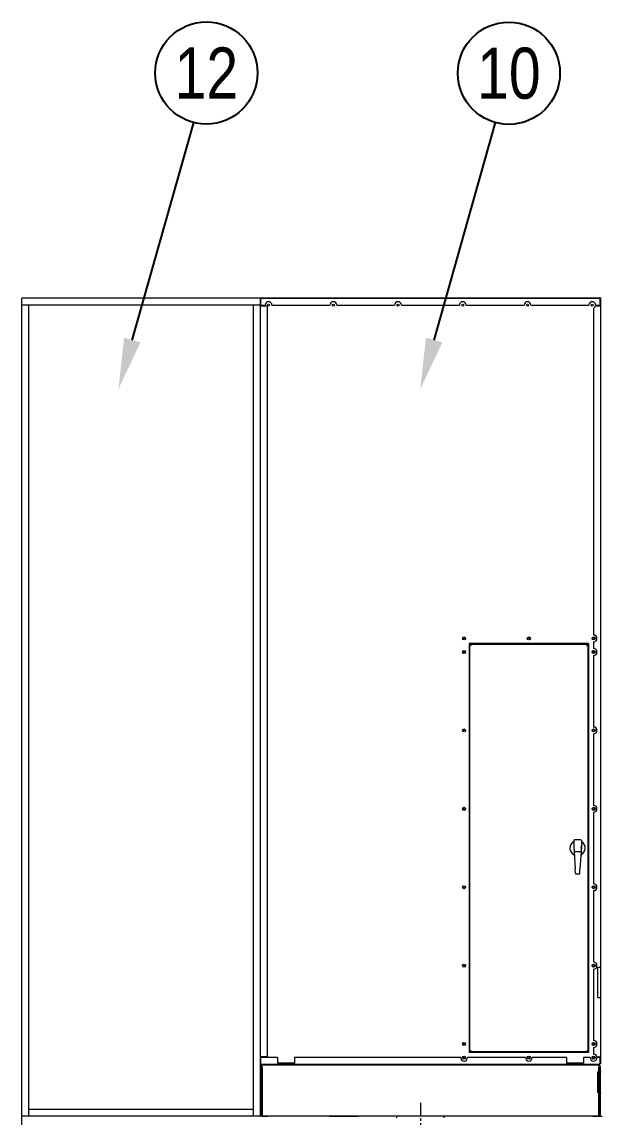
# Model space of a CAD drawing. Header units: millimetres. Extents: x -663796 to 30612, y -141670 to 21821.
# Drawn here: x 10098 to 11798, y 8606 to 11820 of the extents above; entities that cross this region are included whole.
import ezdxf
from ezdxf.enums import TextEntityAlignment as Align

# ---------------------------------------------------------------- set-up
doc = ezdxf.new("R2010")
doc.units = ezdxf.units.MM
doc.linetypes.add('CENTER', pattern=[2, 1.25, -0.25, 0.25, -0.25])
for name, color, linetype in [('center', 1, 'CENTER'), ('냉각탑_dim', 1, 'Continuous'), ('냉각탑_text', 3, 'Continuous')]:
    doc.layers.add(name, color=color, linetype=linetype)
doc.styles.get("Standard").update_dxf_attribs({"font": 'arial.ttf'})
doc.dimstyles.new('1.40', dxfattribs={"dimscale": 20, "dimtxt": 1.5, "dimasz": 1, "dimexe": 0.5, "dimexo": 0.5, "dimgap": 0.5, "dimtad": 1, "dimdec": 0, "dimzin": 0, "dimdsep": 46, "dimtxsty": 'Standard', "dimcen": 0, "dimclrd": 2, "dimclre": 2, "dimclrt": 3, "dimadec": 0, "dimazin": 0, "dimtfac": 1, "dimtdec": 0, "dimtmove": 0, "dimatfit": 0, "dimfxl": 1, "dimtolj": 1, "dimtzin": 0, "dimlwd": -1, "dimlwe": -1, "dimarcsym": 0})

# ---------------------------------------------------------------- blocks, each defined once
blk = doc.blocks.new('*D150')
at = {"color": 2, "transparency": 16777216}
for p, q in [((10798.2, 8509), (10798.2, 7464.5)), ((10098.2, 8360.6), (10098.2, 7464.5)), ((10218.2, 7474.5), (10678.2, 7474.5))]:
    blk.add_line(p, q, dxfattribs=at)
for points in [[(10218.2, 7494.5), (10218.2, 7454.5), (10098.2, 7474.5)], [(10678.2, 7494.5), (10678.2, 7454.5), (10798.2, 7474.5)]]:
    blk.add_solid(points, dxfattribs=at)
at = {"layer": 'Defpoints', "color": 0, "transparency": 16777216}
for p in [(10798.2, 8609), (10098.2, 8460.6), (10798.2, 7474.5)]:
    blk.add_point(p, dxfattribs=at)
at = {"color": 3, "lineweight": 5, "transparency": 16777216, "insert": (10448.2, 7606), "char_height": 140, "attachment_point": 5}
blk.add_mtext('\\A1;700', dxfattribs=at)
blk = doc.blocks.new('*D151')
at = {"color": 2, "transparency": 16777216}
for p, q in [((10798.2, 8514.2), (10798.2, 7464.5)), ((11798.2, 8512.5), (11798.2, 7464.5)), ((10918.2, 7474.5), (11678.2, 7474.5))]:
    blk.add_line(p, q, dxfattribs=at)
for points in [[(10918.2, 7494.5), (10918.2, 7454.5), (10798.2, 7474.5)], [(11678.2, 7494.5), (11678.2, 7454.5), (11798.2, 7474.5)]]:
    blk.add_solid(points, dxfattribs=at)
at = {"layer": 'Defpoints', "color": 0, "transparency": 16777216}
for p in [(10798.2, 8614.2), (11798.2, 8612.5), (11798.2, 7474.5)]:
    blk.add_point(p, dxfattribs=at)
at = {"color": 3, "lineweight": 5, "transparency": 16777216, "insert": (11298.2, 7606), "char_height": 140, "attachment_point": 5}
blk.add_mtext('\\A1;1000', dxfattribs=at)
blk = doc.blocks.new('1')
at = {"lineweight": 20}
for p, q in [((10798.2, 11009), (10098.2, 11009)), ((10098.2, 8609), (10098.2, 11009)), ((10798.2, 10989), (10098.2, 10989)), ((10118.2, 8609), (10118.2, 10989)), ((10778.2, 8629), (10118.2, 8629)), ((10798.2, 8609), (10098.2, 8609))]:
    blk.add_line(p, q, dxfattribs=at)
at = {"color": 0, "lineweight": 20}
for p, q in [((11798.2, 11009), (10798.2, 11009)), ((10798.2, 8609), (10798.2, 11009)), ((10098.2, 8460.6), (10098.2, 8609)), ((11791.2, 8609), (10798.2, 8609))]:
    blk.add_line(p, q, dxfattribs=at)
at = {"color": 7, "lineweight": 20, "ltscale": 0.001417}
for p, q in [((10798.2, 11007), (10799.9, 11007)), ((10798.2, 11006.1), (10799.9, 11006.1)), ((11796.2, 11007), (11794.5, 11007)), ((11796.2, 11006.1), (11794.5, 11006.1)), ((10798.2, 8763.9), (10799.9, 8763.9)), ((10798.2, 8763), (10799.9, 8763)), ((11796.2, 8763.9), (11794.5, 8763.9)), ((11796.2, 8763), (11794.5, 8763))]:
    blk.add_line(p, q, dxfattribs=at)
at = {"color": 7, "lineweight": 20, "ltscale": 0.00075}
for p, q in [((10798.2, 11006.1), (10798.2, 11007)), ((10798.2, 11006.1), (10798.2, 11007)), ((11796.2, 11006.1), (11796.2, 11007)), ((11415.2, 9994), (11416.1, 9994)), ((11756.3, 9994), (11757.2, 9994)), ((11416.1, 8798), (11415.2, 8798)), ((11756.3, 8798), (11757.2, 8798)), ((10798.2, 8763.9), (10798.2, 8763)), ((11796.2, 8763.9), (11796.2, 8763))]:
    blk.add_line(p, q, dxfattribs=at)
at = {"color": 7, "lineweight": 20, "ltscale": 0.015917}
for p, q in [((10798.2, 10987), (10798.2, 11006.1)), ((11796.2, 11006.1), (11796.2, 10987)), ((10798.2, 8763.9), (10798.2, 8783)), ((11796.2, 8783), (11796.2, 8763.9))]:
    blk.add_line(p, q, dxfattribs=at)
at = {"color": 7, "lineweight": 20, "ltscale": 0.000482551}
for p, q in [((10799.9, 11007.8), (10799.6, 11008.3)), ((11794.5, 11007.8), (11794.9, 11008.3))]:
    blk.add_line(p, q, dxfattribs=at)
at = {"color": 7, "lineweight": 20, "ltscale": 0.002833}
for p, q in [((10799.9, 11009), (10799.9, 11005.6)), ((11794.5, 11009), (11794.5, 11005.6)), ((10801.6, 10987), (10798.2, 10987)), ((11792.8, 10987), (11796.2, 10987)), ((10801.6, 8783), (10798.2, 8783)), ((11792.8, 8783), (11796.2, 8783)), ((10799.9, 8761), (10799.9, 8764.4)), ((11794.5, 8761), (11794.5, 8764.4))]:
    blk.add_line(p, q, dxfattribs=at)
at = {"color": 7, "lineweight": 20}
for p, q in [((10799.9, 11009), (11794.5, 11009)), ((10778.2, 8609), (10778.2, 10989)), ((10798.2, 8783), (10798.2, 10987)), ((10818.2, 10987), (10818.2, 8783)), ((11776.2, 10979.8), (11776.2, 10021)), ((11796.2, 10987), (11796.2, 8783)), ((11411.2, 9996), (11411.2, 8796)), ((11761.2, 9996), (11761.2, 8796)), ((11413.2, 8799.7), (11413.2, 9992.3)), ((11759.2, 9992.3), (11759.2, 8799.7)), ((11794.5, 8761), (10799.9, 8761)), ((11791, 8759), (10803.4, 8759)), ((11774.2, 8609), (11085.2, 8609))]:
    blk.add_line(p, q, dxfattribs=at)
at = {"color": 7, "lineweight": 20, "ltscale": 0.013833}
for p, q in [((10799.9, 10989), (10799.9, 11005.6)), ((11794.5, 11005.6), (11794.5, 10989)), ((10801.6, 10987), (10818.2, 10987)), ((10799.9, 8764.4), (10799.9, 8781)), ((10818.2, 8783), (10801.6, 8783)), ((10848.2, 8781), (10848.2, 8764.4)), ((10898.2, 8781), (10898.2, 8764.4)), ((11696.2, 8781), (11696.2, 8764.4)), ((11746.2, 8781), (11746.2, 8764.4)), ((11794.5, 8781), (11794.5, 8764.4))]:
    blk.add_line(p, q, dxfattribs=at)
at = {"color": 7, "lineweight": 20, "ltscale": 0.000256317}
for p, q in [((10798.2, 10987), (10798.6, 10987)), ((11796.2, 10987), (11795.9, 10987))]:
    blk.add_line(p, q, dxfattribs=at)
at = {"color": 7, "lineweight": 20, "ltscale": 0.01025}
for p, q in [((10799.9, 10989), (10812.2, 10989)), ((11782.2, 10989), (11794.5, 10989))]:
    blk.add_line(p, q, dxfattribs=at)
at = {"color": 7, "lineweight": 20, "ltscale": 0.001667}
for p, q in [((10800.2, 10989), (10800.2, 10987)), ((11794.2, 10987), (11794.2, 10989)), ((11720, 9401.9), (11718, 9401.8)), ((11738.4, 9401.9), (11740.4, 9401.8)), ((11759.2, 9407.8), (11761.2, 9407.8)), ((11761.2, 9384.2), (11759.2, 9384.2)), ((10798.2, 8783), (10800.2, 8783)), ((10800.2, 8783), (10800.2, 8781)), ((11794.2, 8781), (11794.2, 8783)), ((11796.2, 8783), (11794.2, 8783)), ((10888.2, 8761), (10888.2, 8759)), ((11048.2, 8761), (11048.2, 8759))]:
    blk.add_line(p, q, dxfattribs=at)
at = {"color": 7, "lineweight": 20, "ltscale": 0.141667}
for p, q in [((10832.2, 10989), (11002.2, 10989)), ((11022.2, 10989), (11192.2, 10989)), ((11212.2, 10989), (11382.2, 10989)), ((11402.2, 10989), (11572.2, 10989)), ((11592.2, 10989), (11762.2, 10989)), ((11576.2, 8781), (11406.2, 8781))]:
    blk.add_line(p, q, dxfattribs=at)
at = {"color": 7, "lineweight": 20, "ltscale": 0.009002}
blk.add_line((11782, 10987), (11792.8, 10987), dxfattribs=at)
at = {"color": 7, "lineweight": 20, "ltscale": 0.291667}
for p, q in [((11761.2, 9996), (11411.2, 9996)), ((11761.2, 8796), (11411.2, 8796))]:
    blk.add_line(p, q, dxfattribs=at)
at = {"color": 7, "lineweight": 20, "ltscale": 0.003085}
blk.add_line((11413.2, 9992.3), (11413.2, 9996), dxfattribs=at)
at = {"color": 7, "lineweight": 20, "ltscale": 0.000500028}
for p, q in [((11416.1, 9995.4), (11416.1, 9996)), ((11756.3, 9995.4), (11756.3, 9996))]:
    blk.add_line(p, q, dxfattribs=at)
at = {"color": 7, "lineweight": 20, "ltscale": 0.001167}
for p, q in [((11416.1, 9994), (11416.1, 9995.4)), ((11756.3, 9994), (11756.3, 9995.4)), ((11411.8, 9992.3), (11413.2, 9992.3)), ((11411.8, 9992.3), (11413.2, 9992.3)), ((11759.2, 9992.3), (11760.6, 9992.3)), ((11411.8, 8799.7), (11413.2, 8799.7)), ((11416.1, 8798), (11416.1, 8796.6)), ((11756.3, 8798), (11756.3, 8796.6)), ((11759.2, 8799.7), (11760.6, 8799.7)), ((11760.6, 8799.7), (11759.2, 8799.7))]:
    blk.add_line(p, q, dxfattribs=at)
at = {"color": 7, "lineweight": 20, "ltscale": 0.003083}
for p, q in [((11759.2, 9992.3), (11759.2, 9996)), ((11759.2, 8796), (11759.2, 8799.7))]:
    blk.add_line(p, q, dxfattribs=at)
at = {"color": 7, "lineweight": 20, "ltscale": 0.016667}
for p, q in [((11776.2, 10001), (11776.2, 9981)), ((11776.2, 8811), (11776.2, 8791)), ((11766.2, 8781), (11746.2, 8781))]:
    blk.add_line(p, q, dxfattribs=at)
at = {"color": 7, "lineweight": 20, "ltscale": 0.001126}
for p, q in [((11413.2, 9992.3), (11414.6, 9992.3)), ((11759.2, 9992.3), (11757.9, 9992.3)), ((11413.2, 8799.7), (11414.6, 8799.7)), ((11759.2, 8799.7), (11757.9, 8799.7))]:
    blk.add_line(p, q, dxfattribs=at)
at = {"color": 7, "lineweight": 20, "ltscale": 0.001004}
for p, q in [((11415.8, 9992.3), (11414.6, 9992.3)), ((11756.7, 9992.3), (11757.9, 9992.3)), ((11415.8, 8799.7), (11414.6, 8799.7)), ((11756.7, 8799.7), (11757.9, 8799.7))]:
    blk.add_line(p, q, dxfattribs=at)
at = {"color": 7, "lineweight": 20, "ltscale": 0.000829859}
for p, q in [((11415.2, 9993), (11415.2, 9994)), ((11757.2, 9993), (11757.2, 9994)), ((11415.2, 8799), (11415.2, 8798)), ((11757.2, 8799), (11757.2, 8798))]:
    blk.add_line(p, q, dxfattribs=at)
at = {"color": 7, "lineweight": 20, "ltscale": 0.000586808}
for p, q in [((11415.2, 9993), (11415.2, 9992.3)), ((11757.2, 9993), (11757.2, 9992.3)), ((11415.2, 8799), (11415.2, 8799.7)), ((11757.2, 8799), (11757.2, 8799.7))]:
    blk.add_line(p, q, dxfattribs=at)
at = {"color": 7, "lineweight": 20, "ltscale": 0.2835}
for p, q in [((11416.1, 9994), (11756.3, 9994)), ((11756.3, 8798), (11416.1, 8798))]:
    blk.add_line(p, q, dxfattribs=at)
at = {"color": 7, "lineweight": 20, "ltscale": 0.175}
for p, q in [((11776.2, 9961), (11776.2, 9751)), ((11776.2, 9731), (11776.2, 9521)), ((11776.2, 9501), (11776.2, 9291)), ((11776.2, 9271), (11776.2, 9061)), ((11776.2, 9041), (11776.2, 8831))]:
    blk.add_line(p, q, dxfattribs=at)
at = {"color": 7, "lineweight": 20, "ltscale": 0.013333}
for p, q in [((11718, 9417.8), (11718, 9401.8)), ((11740.4, 9417.8), (11740.4, 9401.8))]:
    blk.add_line(p, q, dxfattribs=at)
at = {"color": 7, "lineweight": 20, "ltscale": 0.015333}
blk.add_line((11738.4, 9419.8), (11720, 9419.8), dxfattribs=at)
at = {"color": 7, "lineweight": 20, "ltscale": 0.014238}
for p, q in [((11718, 9401.8), (11719.1, 9384.7)), ((11740.4, 9401.8), (11739.4, 9384.7))]:
    blk.add_line(p, q, dxfattribs=at)
at = {"color": 7, "lineweight": 20, "ltscale": 0.042369}
for p, q in [((11719.1, 9384.7), (11722.2, 9334)), ((11739.4, 9384.7), (11736.3, 9334))]:
    blk.add_line(p, q, dxfattribs=at)
at = {"color": 7, "lineweight": 20, "ltscale": 0.013602}
blk.add_line((11737.4, 9384.8), (11721.1, 9384.8), dxfattribs=at)
at = {"color": 7, "lineweight": 20, "ltscale": 0.010118}
for p, q in [((11722.9, 9321.9), (11722.2, 9334)), ((11735.6, 9321.9), (11736.3, 9334))]:
    blk.add_line(p, q, dxfattribs=at)
at = {"color": 7, "lineweight": 20, "ltscale": 0.007198}
blk.add_line((11724.9, 9320), (11733.6, 9320), dxfattribs=at)
at = {"color": 7, "lineweight": 20, "ltscale": 0.02475}
for p, q in [((11788.2, 9002), (11788.2, 9046.5)), ((11788.2, 8957.4), (11788.2, 9002))]:
    blk.add_line(p, q, dxfattribs=at)
at = {"color": 7, "lineweight": 20, "ltscale": 0.005555}
for p, q in [((11788.2, 9046.5), (11798.2, 9046.5)), ((11788.2, 8957.4), (11798.2, 8957.4)), ((11788.2, 8739.2), (11798.2, 8739.2)), ((11788.2, 8678.7), (11798.2, 8678.7))]:
    blk.add_line(p, q, dxfattribs=at)
at = {"color": 7, "lineweight": 20, "ltscale": 0.04025}
blk.add_line((10848.2, 8781), (10799.9, 8781), dxfattribs=at)
at = {"color": 7, "lineweight": 20, "ltscale": 0.406667}
blk.add_line((11386.2, 8781), (10898.2, 8781), dxfattribs=at)
at = {"color": 7, "lineweight": 20, "ltscale": 0.003082}
blk.add_line((11413.2, 8796), (11413.2, 8799.7), dxfattribs=at)
at = {"color": 7, "lineweight": 20, "ltscale": 0.000499975}
for p, q in [((11416.1, 8796.6), (11416.1, 8796)), ((11756.3, 8796.6), (11756.3, 8796))]:
    blk.add_line(p, q, dxfattribs=at)
at = {"color": 7, "lineweight": 20, "ltscale": 0.083333}
blk.add_line((11696.2, 8781), (11596.2, 8781), dxfattribs=at)
at = {"color": 7, "lineweight": 20, "ltscale": 0.005668}
blk.add_line((11786, 8783), (11792.8, 8783), dxfattribs=at)
at = {"color": 7, "lineweight": 20, "ltscale": 0.006917}
blk.add_line((11794.5, 8781), (11786.2, 8781), dxfattribs=at)
at = {"color": 7, "lineweight": 20, "ltscale": 0.116333}
for p, q in [((10798.2, 8614.2), (10798.2, 8753.8)), ((10801.4, 8753.8), (10801.4, 8614.2)), ((10803.2, 8614.2), (10803.2, 8753.8)), ((10803.2, 8753.8), (10803.2, 8614.2)), ((11791.2, 8614.2), (11791.2, 8753.8)), ((11793, 8753.8), (11793, 8614.2)), ((11796.2, 8614.2), (11796.2, 8753.8))]:
    blk.add_line(p, q, dxfattribs=at)
at = {"color": 7, "lineweight": 20, "ltscale": 0.001467}
for p, q in [((10801.4, 8756.6), (10800.4, 8758)), ((11793, 8756.6), (11794.1, 8758))]:
    blk.add_line(p, q, dxfattribs=at)
at = {"color": 7, "lineweight": 20, "ltscale": 0.002998}
for p, q in [((10801.4, 8757.4), (10801.4, 8753.8)), ((11793, 8757.4), (11793, 8753.8))]:
    blk.add_line(p, q, dxfattribs=at)
at = {"color": 7, "lineweight": 20, "ltscale": 0.0015}
for p, q in [((10803.2, 8753.8), (10801.4, 8753.8)), ((10801.4, 8753.8), (10803.2, 8753.8)), ((11793, 8753.8), (11791.2, 8753.8)), ((11791.2, 8753.8), (11793, 8753.8))]:
    blk.add_line(p, q, dxfattribs=at)
at = {"color": 7, "lineweight": 20, "ltscale": 0.041667}
for p, q in [((10898.2, 8764.4), (10848.2, 8764.4)), ((11746.2, 8764.4), (11696.2, 8764.4))]:
    blk.add_line(p, q, dxfattribs=at)
at = {"color": 7, "lineweight": 20, "ltscale": 0.254167}
blk.add_line((11443.2, 8760.6), (11138.2, 8760.6), dxfattribs=at)
at = {"color": 7, "lineweight": 20, "ltscale": 0.001333}
for p, q in [((11138.2, 8760.6), (11138.2, 8759)), ((11443.2, 8760.6), (11443.2, 8759))]:
    blk.add_line(p, q, dxfattribs=at)
at = {"color": 7, "lineweight": 20, "ltscale": 0.000333513}
for p, q in [((11198.3, 8760.6), (11198.3, 8761)), ((11338.1, 8760.6), (11338.1, 8761))]:
    blk.add_line(p, q, dxfattribs=at)
at = {"color": 7, "lineweight": 20, "ltscale": 0.016806}
for p, q in [((11788.2, 8709), (11788.2, 8739.2)), ((11788.2, 8678.7), (11788.2, 8709))]:
    blk.add_line(p, q, dxfattribs=at)
at = {"color": 7, "lineweight": 20, "ltscale": 0.004333}
for p, q in [((10803.2, 8609), (10803.2, 8614.2)), ((11791.2, 8609), (11791.2, 8614.2))]:
    blk.add_line(p, q, dxfattribs=at)
at = {"color": 7, "lineweight": 20, "ltscale": 0.001658}
blk.add_line((10803.2, 8614.2), (10803.2, 8612.2), dxfattribs=at)
at = {"color": 7, "lineweight": 20, "ltscale": 0.014167}
for p, q in [((10820.2, 8609), (10803.2, 8609)), ((10803.2, 8609), (10820.2, 8609)), ((11791.2, 8609), (11774.2, 8609)), ((11774.2, 8609), (11801.7, 8609))]:
    blk.add_line(p, q, dxfattribs=at)
at = {"color": 7, "lineweight": 20, "ltscale": 0.012333}
for p, q in [((10803.4, 8609), (10818.2, 8609)), ((11776.2, 8609), (11791, 8609))]:
    blk.add_line(p, q, dxfattribs=at)
at = {"color": 7, "lineweight": 20, "ltscale": 0.150833}
blk.add_line((11001.2, 8609), (10820.2, 8609), dxfattribs=at)
blk.add_line((11001.2, 8609), (10820.2, 8609), dxfattribs=at)
at = {"color": 7, "lineweight": 20, "ltscale": 0.07}
for p, q in [((11085.2, 8609), (11001.2, 8609)), ((11001.2, 8609), (11085.2, 8609))]:
    blk.add_line(p, q, dxfattribs=at)
at = {"color": 7, "lineweight": 20, "ltscale": 0.09425}
blk.add_line((11198.3, 8609), (11085.2, 8609), dxfattribs=at)
at = {"color": 7, "lineweight": 20, "ltscale": 0.004168}
for p, q in [((11198.3, 8604), (11198.3, 8609)), ((11338.1, 8604), (11338.1, 8609))]:
    blk.add_line(p, q, dxfattribs=at)
at = {"color": 7, "lineweight": 20, "ltscale": 0.363416}
blk.add_line((11774.2, 8609), (11338.1, 8609), dxfattribs=at)
at = {"color": 7, "lineweight": 20}
for centre, radius in [((10822.2, 10989), 3), ((11012.2, 10989), 3), ((11202.2, 10989), 3), ((11392.2, 10989), 3), ((11582.2, 10989), 3), ((11772.2, 10989), 3), ((11396.2, 10011), 4.5), ((11396.2, 10011), 3), ((11586.2, 10011), 4.5), ((11586.2, 10011), 3), ((11776.2, 10011), 4.5), ((11776.2, 10011), 3), ((11396.2, 9971), 4.5), ((11396.2, 9971), 3), ((11776.2, 9971), 4.5), ((11776.2, 9971), 3), ((11396.2, 9741), 4.5), ((11396.2, 9741), 3), ((11776.2, 9741), 4.5), ((11776.2, 9741), 3), ((11396.2, 9511), 4.5), ((11396.2, 9511), 3), ((11776.2, 9511), 4.5), ((11776.2, 9511), 3), ((11396.2, 9281), 4.5), ((11396.2, 9281), 3), ((11776.2, 9281), 4.5), ((11776.2, 9281), 3), ((11396.2, 9051), 4.5), ((11396.2, 9051), 3), ((11776.2, 9051), 4.5), ((11776.2, 9051), 3), ((11396.2, 8821), 4.5), ((11396.2, 8821), 3), ((11776.2, 8821), 4.5), ((11776.2, 8821), 3), ((11396.2, 8781), 4.5), ((11396.2, 8781), 3), ((11586.2, 8781), 4.5), ((11586.2, 8781), 3), ((11776.2, 8781), 4.5), ((11776.2, 8781), 3)]:
    blk.add_circle(centre, radius, dxfattribs=at)
for centre, radius, start, end in [((10801.6, 11005.6), 3.4, 179.7593, 180), ((10801.6, 11005.6), 3.4, 120, 155.6842), ((10822.2, 10989), 10, 0, 180), ((11012.2, 10989), 10, 0, 180), ((11202.2, 10989), 10, 0, 180), ((11392.2, 10989), 10, 0, 180), ((11582.2, 10989), 10, 0, 180), ((11772.2, 10989), 10, 0, 180), ((11792.8, 11005.6), 3.4, 24.3158, 60), ((10801.6, 10970.4), 3.4, 180, 180.2368), ((11772.2, 10989), 10, 293.5782, 348.4628), ((11776.2, 10011), 10, 270, 90), ((11776.2, 9971), 10, 270, 90), ((11776.2, 9741), 10, 270, 90), ((11776.2, 9511), 10, 270, 90), ((11720, 9417.8), 2, 90, 180), ((11738.4, 9417.8), 2, 0, 90), ((11729.2, 9396), 22.4, 119.9999, 244.5987), ((11729.2, 9396), 11.4, 165.2269, 201.7688), ((11729.2, 9396), 22.4, 295.4015, 59.9999), ((11729.2, 9396), 11.4, 338.2315, 14.7728), ((11724.9, 9322), 2, 183.4978, 270), ((11733.6, 9322), 2, 270, 356.5022), ((11776.2, 9281), 10, 270, 90), ((11776.2, 9051), 10, 270, 90), ((11776.2, 8821), 10, 270, 90), ((10813.2, 8781), 3, 138.1889, 179.9994), ((10813.2, 8781), 3, 0.0006, 41.8111), ((11396.2, 8781), 10, 180, 0), ((11586.2, 8781), 10, 180, 0), ((11776.2, 8781), 10, 180, 0), ((11776.2, 8781), 10, 11.537, 90), ((10803.4, 8753.8), 5.2, 90, 180), ((10864.8, 8764.4), 3.4, 270, 270.2446), ((10871.6, 8762.4), 3.4, 204.3152, 269.7616), ((11064.8, 8762.4), 3.4, 270.2384, 335.6848), ((11791, 8753.8), 5.2, 0, 90), ((10803.4, 8614.2), 5.2, 180, 270), ((10803.4, 8614.2), 2, 180, 264.2609), ((11791, 8614.2), 5.2, 270, 0), ((11791, 8614.2), 2, 275.7392, 0)]:
    blk.add_arc(centre, radius, start, end, dxfattribs=at)
for points in [[(11416.6, 9990.6), (11416.2, 9990.9), (11415.8, 9991.3), (11415.4, 9991.6), (11415, 9991.9), (11414.6, 9992.3)], [(11416.6, 9990.6), (11416.4, 9991.1), (11416.1, 9991.6), (11415.8, 9992.1), (11415.5, 9992.6), (11415.2, 9993)], [(11755.8, 9990.6), (11756.1, 9991.1), (11756.4, 9991.6), (11756.7, 9992.1), (11757, 9992.6), (11757.2, 9993)], [(11755.8, 9990.6), (11756.3, 9990.9), (11756.7, 9991.3), (11757.1, 9991.6), (11757.5, 9991.9), (11757.9, 9992.3)], [(11416.6, 8801.4), (11416.2, 8801.1), (11415.8, 8800.7), (11415.4, 8800.4), (11415, 8800), (11414.6, 8799.7)], [(11416.6, 8801.4), (11416.4, 8800.9), (11416.1, 8800.3), (11415.8, 8799.8), (11415.5, 8799.4), (11415.2, 8799)], [(11755.8, 8801.4), (11756.1, 8800.9), (11756.4, 8800.3), (11756.7, 8799.8), (11757, 8799.4), (11757.2, 8799)], [(11755.8, 8801.4), (11756.3, 8801.1), (11756.7, 8800.7), (11757.1, 8800.4), (11757.5, 8800), (11757.9, 8799.7)]]:
    blk.add_open_spline(points, degree=5, dxfattribs=at)
for points, knots in [([(11719.1, 9384.7), (11719.1, 9384.7), (11719.1, 9384.7), (11719.1, 9384.7), (11719.1, 9384.7), (11719.2, 9384.7), (11719.2, 9384.7), (11719.3, 9384.7), (11719.5, 9384.7), (11719.7, 9384.7), (11720.1, 9384.7), (11720.6, 9384.8), (11720.7, 9384.8), (11720.9, 9384.8), (11721.1, 9384.8)], [0, 0, 0, 0, 0, 0, 0.60703, 0.60703, 0.60703, 1.073802, 1.073802, 1.073802, 3.539901, 3.539901, 3.539901, 5.013245, 5.013245, 5.013245, 5.013245, 5.013245, 5.013245]), ([(11739.4, 9384.7), (11739.4, 9384.7), (11739.4, 9384.7), (11739.4, 9384.7), (11739.4, 9384.7), (11739.3, 9384.7), (11739.3, 9384.7), (11739.1, 9384.7), (11738.8, 9384.7), (11738.5, 9384.7), (11738.1, 9384.8), (11737.7, 9384.8), (11737.6, 9384.8), (11737.5, 9384.8), (11737.4, 9384.8)], [0, 0, 0, 0, 0, 0, 0.74273, 0.74273, 0.74273, 1.191592, 1.191592, 1.191592, 4.222974, 4.222974, 4.222974, 4.972392, 4.972392, 4.972392, 4.972392, 4.972392, 4.972392]), ([(10803.4, 8759), (10803.1, 8759), (10802.8, 8758.9), (10802.5, 8758.7), (10802.1, 8758.3), (10801.7, 8757.7), (10801.6, 8757.6), (10801.5, 8757.5), (10801.4, 8757.4)], [0, 0, 0, 0, 0, 0, 6.191357, 6.191357, 6.191357, 7.828222, 7.828222, 7.828222, 7.828222, 7.828222, 7.828222]), ([(11791, 8759), (11791.4, 8759), (11791.7, 8758.9), (11792, 8758.7), (11792.4, 8758.3), (11792.8, 8757.7), (11792.9, 8757.6), (11793, 8757.5), (11793, 8757.4)], [0, 0, 0, 0, 0, 0, 6.191357, 6.191357, 6.191357, 7.828222, 7.828222, 7.828222, 7.828222, 7.828222, 7.828222])]:
    blk.add_open_spline(points, degree=5, knots=knots, dxfattribs=at)
at = {"layer": '냉각탑_dim', "lineweight": -3}
for points in [[(10446.3, 10879.9), (10381.5, 10742.3), (10398.2, 10893.5)], [(11332.3, 10879.9), (11267.5, 10742.3), (11284.1, 10893.5)]]:
    blk.add_solid(points, dxfattribs=at)

msp = doc.modelspace()

# ---------------------------------------------------------------- linework, layer by layer
at = {"layer": 'center', "lineweight": 20, "ltscale": 30}
msp.add_line((11268.2, 8648.3), (11268.2, 8367.5), dxfattribs=at)
at = {"layer": '냉각탑_dim', "linetype": 'ByBlock', "lineweight": -3}
for points in [[(10422.3, 10886.7), (10602.4, 11524.8)], [(11308.2, 10886.7), (11488.3, 11524.8)]]:
    msp.add_lwpolyline(points, dxfattribs=at)
for centre in [(10639.7, 11670.1), (11527.6, 11669.5)]:
    msp.add_circle(centre, 150, dxfattribs=at)

# ---------------------------------------------------------------- block references
msp.add_blockref('1', (0, 0))

# ---------------------------------------------------------------- texts
at = {"layer": '냉각탑_text', "width": 0.8}
for s, p in [('12', (10639.7, 11670.1)), ('10', (11527.6, 11669.5))]:
    msp.add_text(s, height=150, dxfattribs=at).set_placement(p, align=Align.MIDDLE_CENTER)

# ---------------------------------------------------------------- dimensions: what is measured, and where the dimension line sits
at = {"lineweight": 5}
for base, p1, p2, picture, middle in [((11798.2, 7474.5), (10798.2, 8614.2), (11798.2, 8612.5), '*D151', (11298.2, 7606)), ((10798.2, 7474.5), (10098.2, 8460.6), (10798.2, 8609), '*D150', (10448.2, 7606))]:
    dim = msp.add_linear_dim(base=base, p1=p1, p2=p2, dimstyle='1.40', override={"dimtxt": 7, "dimasz": 6, "dimexo": 5, "dimgap": 3}, dxfattribs=at)
    dim.commit()
    dim.dimension.update_dxf_attribs({"geometry": picture, "text_midpoint": middle})

doc.saveas('drawing.dxf')
